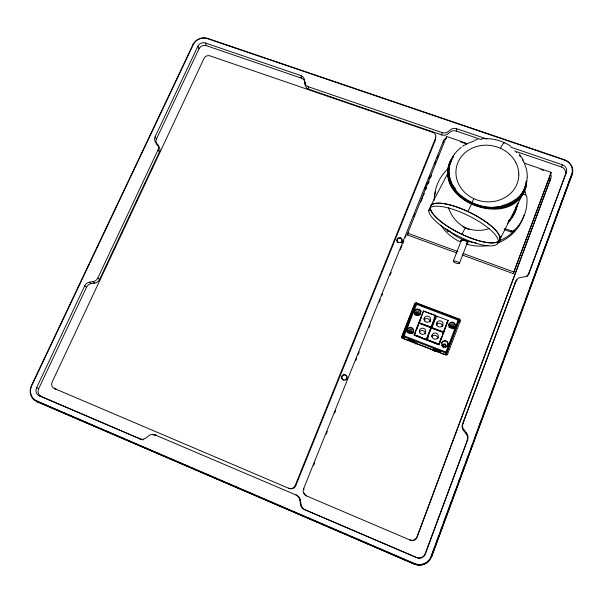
<?xml version="1.0" encoding="UTF-8"?>
<svg xmlns="http://www.w3.org/2000/svg" width="603" height="603" viewBox="0 0 603 603"><rect width="100%" height="100%" fill="white"/><g stroke="black" fill="none" stroke-linecap="round" stroke-linejoin="round"><path stroke-width="0.9" d="M526.713 181.164L526.562 183.983M453.207 157.262C439.029 175.857 457.421 199.977 476.694 205.321C495.643 212.919 525.884 205.065 526.268 181.202M518.814 174.9L518.731 172.548M526.208 184.925L526.231 181.382M527.263 176.996L527.188 174.003A40.235 33.602 17.9 0 0 524.693 164.144M400.475 238.479L400.505 237.786M448.986 169.729L449.016 172.812M447.75 170.528L447.758 173.491M456.893 253.026L407.59 235.004L407.711 233.233L446.574 136.459L466.971 143.461M447.765 170.325L448.119 167.491M207.718 38.419L207.387 38.63A10.786 9.656 -20.7 0 0 193.352 44.501L31.748 385.709A12.037 11.042 -53.4 0 0 36.806 400.935L36.753 401.583L414.321 564.099A13.967 13.304 67.3 0 0 431.65 556.637L572.209 174.433A12.497 11.427 11.4 0 0 564.348 159.674L207.718 38.419A11.351 10.161 -20.7 0 0 192.952 44.599L31.431 385.566A12.663 11.623 -53.4 0 0 36.753 401.583L38.698 402.254A12.595 11.563 -53.5 0 1 37.167 401.44M403.701 338.6A0.942 0.92 14.3 0 1 403.158 337.401L403.309 335.592L415.753 304.01L458.989 320.434A0.965 0.927 18.8 0 0 458.416 319.243L416.907 303.535L404.138 335.954L403.701 338.6L444.999 354.556A0.957 0.927 24.6 0 0 446.22 354.036L458.989 320.434L446.22 354.036M407.229 329.931L407.296 329.298M435.283 140.363L435.57 138.079A4.809 4.447 -0.9 0 0 432.743 132.358L210.01 55.86A4.56 4.1 -20.7 0 0 204.063 58.348L52.122 382.083A5.058 4.658 -52.8 0 0 54.285 388.475L289.123 488.453A5.269 5.11 -84.8 0 0 295.817 485.588L435.283 140.363A4.786 4.425 -0.8 0 0 435.23 137.13M414.427 311.623L414.51 310.929M415.437 306.158L415.708 304.055M526.54 184.224L526.05 186.938M447.479 354.511L460.323 320.758A1.281 1.229 18.9 0 0 459.561 319.16L416.334 302.804L416.153 304.161A1.251 1.214 10 0 0 414.547 304.847L401.59 337.778M415.52 313.65L415.723 312.113M413.266 332.253L413.349 331.627M143.167 439.851A6.407 6.053 -59.8 0 1 141.268 439.391L41.381 396.548A6.294 5.781 -53.5 0 1 38.72 388.588L86.538 287.224A6.06 5.6 -42.8 0 1 91.37 283.598L94.739 283.093A6.03 5.57 -41.5 0 0 99.563 279.468L159.38 152.069A5.796 5.299 -28.3 0 0 158.86 146.733L155.619 142.127A5.819 5.306 -27.2 0 1 155.099 136.791L197.942 46.077A5.676 5.08 -20.7 0 1 205.337 42.979L300.852 75.556A5.796 5.284 -14 0 1 304.357 79.626L305.276 85.189A5.774 5.269 -13 0 0 308.781 89.259L441.773 134.921L442.097 132.607A6.015 5.54 0 0 0 448.037 131.68L450.712 129.637A6.038 5.563 1.2 0 1 456.652 128.71L486.892 139.022M414.08 334.71L418.565 323.351M417.608 313.628L417.683 313.108M443.258 142.316L443.476 140.801A4.839 4.47 1 0 1 446.499 138.117M418.912 314.947L419.138 313.409M446.228 138.773L446.574 136.459M418.814 322.59L423.268 311.299M420.442 313.907L420.547 313.228M419.371 331.642L419.62 330.127M423.675 311.125L435.6 315.437L431.326 327.369M449.341 166.322L449.378 166.096A41.697 34.303 11.2 0 1 449.687 164.596L450.26 162.486M452.793 157.089C425.537 200.166 514.623 233.406 526.012 185.837M441.773 134.921A5.977 5.51 0.1 0 0 447.682 134.002L450.343 131.967A6 5.533 1.3 0 1 456.245 131.047L456.652 128.71M452.348 158.679L452.657 156.968L452.454 157.33A41.411 34.085 12.1 0 0 450.32 162.335M424.052 319.628L424.339 318.015M448.157 167.295L448.836 164.619M425.288 333.919L425.582 332.411M445.655 228.906A46.145 43.122 7.4 0 0 448.293 231.552L448.519 230.467A3.158 2.985 6.4 0 1 448.195 230.112M426.163 339.888L414.261 335.117L426.298 339.904L431.1 327.942L443.612 332.69M429.954 321.881L430.293 320.283M430.338 329.11L430.798 327.037M431.808 336.421L432.163 334.936M436.858 322.786L436.278 325.153A3.166 3.06 17.7 0 1 442.376 326.532M525.997 187.156L525.198 189.726M465.305 227.926L465.403 227.572C457.195 223.668 451.21 216.04 448.368 207.522M449.559 165.637L450.117 163.88M437.755 338.705L438.155 337.235A3.211 3.113 19.3 0 0 434.627 332.999A3.211 3.113 19.3 0 0 432.69 338.027A3.211 3.113 19.3 0 0 438.155 337.235M524.949 187.216L523.434 191.234M442.406 326.622L442.836 325.062A3.203 3.098 17.3 0 0 439.316 320.856A3.203 3.098 17.3 0 0 437.386 325.854A3.203 3.098 17.3 0 0 442.836 325.062M571.011 176.37A12.399 11.344 11.5 0 1 570.755 177.176L572.209 174.433L571.727 174.018A11.879 10.862 11.4 0 0 564.257 159.991L564.348 159.674M443.454 332.404L443.891 332.17L431.416 327.979M448.285 320.608L448.142 320.201L443.838 332.351M441.901 342.602L441.72 343.19A3.279 3.173 22.3 0 1 446.748 341.871A3.279 3.173 22.3 0 1 446.702 346.981M448.813 324.7L449.016 324.045M451.692 326.592L451.851 326.11M414.284 335.049L418.897 323.216L430.813 327.768M448.896 164.431L449.861 161.943M419.017 322.922L423.675 310.982M447.833 345.542L448.037 344.961M444.999 354.556L458.408 319.243M454.911 327.014L455.137 326.374A3.271 3.158 19.1 0 0 451.519 322.077A3.271 3.158 19.1 0 0 449.567 327.188A3.271 3.158 19.1 0 0 455.137 326.374M426.215 339.647L414.163 334.703M431.529 327.7L436.097 315.889L448.052 320.427L443.597 332.019L431.635 327.421L426.713 339.534M459.561 319.16L459.117 320.427A1.266 1.221 19.1 0 1 459.863 322.017M350.878 536.519L414.321 564.099L414.578 563.481A13.281 12.648 67.3 0 0 431.047 556.396L571.727 174.018M431.921 554.564L434.198 548.383M436.15 543.077L438.426 536.896M440.371 531.59L442.647 525.401M443.951 521.866L446.876 513.914M448.18 510.379L451.104 502.427M452.401 498.892L455.325 490.94M458.491 482.34L459.463 479.694M461.74 473.521L464.333 466.458M465.961 462.049L468.554 454.986M470.506 449.695L472.775 443.514M474.719 438.223L476.996 432.042M478.94 426.751L481.217 420.57M483.161 415.279L485.438 409.098M487.382 403.806L489.659 397.626M491.603 392.334L493.88 386.154M495.824 380.862L498.749 372.918M500.045 369.39L502.97 361.446M504.266 357.918L507.183 349.974M508.487 346.446L511.404 338.502M512.708 334.974L515.625 327.03M516.922 323.502L519.846 315.557M521.143 312.03L524.067 304.085M525.364 300.558L528.288 292.613M529.585 289.086L533.158 279.377M533.806 277.614L537.379 267.905M538.027 266.142L541.6 256.433M542.248 254.67L545.821 244.961M546.469 243.197L547.441 240.544M551.918 228.371L554.195 222.198M556.139 216.899L558.416 210.718M560.36 205.427L562.637 199.246M564.581 193.947L566.858 187.774M568.802 182.475L570.43 178.066M571.199 176.34L431.65 556.637L431.047 556.396M304.907 509.58A6.656 6.445 89.2 0 1 300.98 504.289L300.498 500.482A6.641 6.422 -87.5 0 0 296.593 495.221L295.998 495.048A6.686 6.467 -87.4 0 1 299.925 500.347L300.415 504.176A6.701 6.49 89.4 0 0 304.364 509.505L416.537 557.458A6.942 6.61 67.3 0 0 425.138 553.758L467.649 439.534A6.678 6.452 45.2 0 0 466.511 433.029L464.076 430.045A6.663 6.422 42.3 0 1 462.953 423.57L515.882 281.186A6.414 6.045 18.8 0 1 520.706 277.388L524.324 276.86A6.392 6.007 17.5 0 0 529.14 273.061L566.398 172.194A6.256 5.713 11.4 0 0 562.471 164.807L510.899 147.207M526.969 276.641A6.354 5.977 17.6 0 0 528.258 274.614L566.398 172.194M304.364 509.505L416.726 557.7A6.987 6.656 67.3 0 0 425.379 553.969L467.649 439.534M450.17 163.722L450.23 163.556A47.607 33.293 20.5 0 1 451.217 161.227M467.137 440.062A6.641 6.407 45.4 0 0 466.006 433.602L463.586 430.632A6.618 6.384 42.5 0 1 462.463 424.203L515.882 281.186M462.177 254.956L513.243 273.626L551.21 172.383L524.61 163.247M513.243 273.626L551.21 172.383M550.245 173.558A4.997 4.583 10.8 0 1 550.984 177.825L417.11 537.137A5.54 5.299 67.2 0 1 410.221 540.1L410.07 539.979A5.502 5.261 67.2 0 0 416.922 537.032L550.652 178.518M431.281 327.316L419.002 322.989M443.589 332.042L439.142 344.321M518.821 174.9A32.426 28.424 12.8 0 1 517.382 182.973L516.387 185.4A33.082 29.004 12.8 0 1 514.947 188.038L513.387 190.284A32.788 28.74 12.8 0 1 511.344 192.636L509.249 194.573A32.879 28.823 12.8 0 1 506.618 196.54L504.04 198.07A32.223 28.251 12.8 0 1 500.927 199.51L497.972 200.52A32.14 28.183 12.8 0 1 494.475 201.327L491.249 201.741A31.228 27.384 12.9 0 1 487.563 201.847L485.799 201.756A30.957 27.15 12.9 0 1 480.553 200.95L478.812 200.505A30.233 26.524 12.9 0 1 473.837 198.658L471.998 202.616A37.333 26.411 19.5 0 0 480.033 205.472M439.775 341.502L441.419 337.213M442.738 333.776L447.69 320.902M439.203 344.381L443.665 332.75M426.329 339.466L435.57 315.497M427.278 339.647L428.59 336.263M432.313 326.653L436.225 316.552M459.411 263.39L467.581 242.248M525.123 189.915L522.582 194.799M453.283 261.137L461.476 240.032M414.645 334.786L415.309 333.082M416.643 329.668L418.301 325.409M418.972 323.705L421.301 317.736M403.158 337.401L403.844 335.66M405.208 332.193L406.234 329.592M407.598 326.117L409.301 321.776M410.666 318.309L411.691 315.701M413.055 312.233L414.073 309.625M499.284 242.406L500.053 240.469M410.221 540.1L306.362 495.854A5.329 5.171 90 0 1 303.558 488.897L443.476 140.801M313.583 465.516L314.638 462.893M326.223 434.054L327.278 431.431M334.65 413.085L335.705 410.462M355.717 360.654L356.772 358.031M358.174 354.541L359.23 351.918M369.059 327.452L370.114 324.829M379.242 302.111L380.297 299.487M381.699 295.99L382.754 293.375M390.126 275.021L391.181 272.398M400.309 249.68L402.065 245.308M402.766 243.567L403.822 240.944M405.224 237.446L406.279 234.823M413.65 216.477L414.706 213.854M424.542 189.387L425.59 186.764M426.291 185.015L427.346 182.392M428.756 178.903L429.803 176.28M434.718 164.046L435.773 161.423M437.175 157.926L438.23 155.31M407.59 235.004L408.638 232.396M420.819 202.058L422.56 197.724M423.253 195.99L424.301 193.39M425.688 189.922L426.736 187.322M428.13 183.855L429.17 181.254M430.565 177.787L431.605 175.179M289.123 488.453L288.475 488.242A5.299 5.148 -84.6 0 0 295.221 485.355L435.57 138.079M514.238 213.349L514.66 212.316M518.881 197.535A47.185 32.961 18.7 0 0 522.545 192.824L524.075 189.5A41.17 34.363 20.2 0 0 527.165 177.229M523.623 193.299L523.969 192.478M504.191 229.562L510.643 231.869L511.11 230.776A3.203 2.992 12.4 0 0 514.502 230.082A46.325 43.265 7.3 0 0 526.879 197.219A3.181 2.947 10.8 0 0 524.761 194.603L522.341 193.759M426.6 339.557L426.193 339.715M513.078 231.808L513.552 230.715M498.462 241.11A46.145 43.122 7.4 0 0 514.027 231.183L514.502 230.082M449.944 161.762L451.263 159.305M141.268 439.391L39.233 395.779A6.339 5.811 -53.4 0 1 36.564 387.767L84.714 285.807A6.098 5.631 -42.7 0 1 89.583 282.166L92.968 281.654A6.068 5.6 -41.5 0 0 97.822 278.006L158.039 149.906A5.826 5.321 -28.3 0 0 157.519 144.547L155.619 142.127M156.968 144.328A5.781 5.276 -27.3 0 1 156.448 139.014L199.02 48.768A5.646 5.058 -20.7 0 1 206.377 45.692L301.349 78.134A5.759 5.254 -14 0 1 304.839 82.181L305.276 85.189M565.312 174.32A6.211 5.683 11.4 0 0 561.416 166.971L562.471 164.807M498.342 242.059L499.864 239.052M499.729 239.76L518.49 202.578M461.928 234.318L465.403 227.572C472.775 230.964 481.42 231.22 489.071 228.62M467.807 211.495L471.478 204.357M524.075 189.5L523.984 189.689A40.891 34.024 18.6 0 1 522.809 191.686M430.776 205.857L447.652 173.679M428.816 210.884L430.354 207.952M523.072 191.942L523.103 191.875A47.494 33.263 19.4 0 0 523.434 191.234M528.258 274.614L529.14 273.061M452.77 156.765L454.458 154.149M522.831 191.694L520.788 194.55M522.5 194.912L520.788 197.151M462.463 424.203L462.953 423.57M453.237 156.524L453.727 155.936M463.586 430.632L464.076 430.045M520.675 197.279L518.618 199.405M466.006 433.602L466.511 433.029M518.753 197.784L516.718 199.638M518.482 199.533L516.085 201.5M517.442 198.086L515.399 199.789M515.927 201.621L513.221 203.377M462.674 146.243L463.428 145.745M513.944 201.666L508.193 204.605M463.617 145.624L463.993 145.391M513.01 203.497L510.002 205.02M505.925 206.55L502.736 207.402M192.952 44.599L193.352 44.501M474.116 140.295L477.712 139.421M498.236 208.156L494.679 208.419M496.261 207.176L502.525 206.022A39.813 37.341 7.2 0 1 499.631 206.837M495.945 207.206L492.9 207.379M481.428 138.863C491.716 137.823 502.307 140.484 510.869 146.288M494.528 208.427L494.498 208.427A39.466 27.844 19.5 0 1 490.133 208.397L486.576 208.035M492.606 207.379L490.88 207.334M490.684 207.319L488.151 207.123M487.865 207.093L485.521 206.776A36.632 25.914 19.4 0 1 482.634 206.226M423.374 311.088L435.502 315.663M418.889 322.575L431.039 327.188M486.448 208.012L486.387 208.005A37.763 26.66 19.5 0 1 482.136 207.274L478.684 206.362M300.415 504.176L300.98 504.289M482.196 206.12L480.011 205.563M299.925 500.347L300.498 500.482M95.108 426.525L95.839 426.766M207.387 38.63L564.257 159.991M456.245 131.047L481.202 139.572M516.854 151.752L561.416 166.971M304.794 82.649A5.804 5.299 -13 0 0 308.314 86.734L442.097 132.607M460.3 141.826L466.496 143.951M540.793 169.466L543.446 170.378M504.628 228.462L511.11 230.776M39.233 395.779L41.381 396.548M426.871 339.579L438.916 344.207M407.711 233.233L457.798 251.519M463.074 253.448L514.035 272.059M139.708 438.871A6.452 6.09 -59.7 0 0 145.873 438.004L148.798 435.743A6.475 6.12 -61.2 0 1 154.971 434.869L156.441 435.419A6.429 6.083 -61.3 0 0 153.049 435.049M422.816 306.023L425.718 307.115A2.834 0.603 21.3 0 0 421.768 305.985M449.401 316.085L452.325 317.193M434.801 316.01L437.379 316.99M434.092 317.464L435.788 318.105M434.303 318.196L435.999 318.836M36.564 387.767L38.72 388.588M303.558 488.897L304.108 489.108A5.291 5.141 89.8 0 0 303.972 489.478M416.364 335.449L422.401 337.77M424.128 338.434L438.78 344.079M295.221 485.355L295.817 485.588M54.285 388.475L56.343 389.297A5.028 4.636 -52.9 0 1 54.692 388.053M154.971 434.869L296.593 495.221M36.806 400.935L414.578 563.481M39.564 402.548L94.98 426.396M102.676 429.705L341.592 532.524M39.557 402.616L414.163 563.843A13.884 13.221 67.3 0 0 429.449 559.953M473.837 198.658A30.24 26.532 12.9 0 1 468.644 195.651L466.428 193.947A30.866 27.075 12.9 0 1 464.031 191.709L462.245 189.696A31.288 27.444 12.9 0 1 460.488 187.284L459.154 185.031A32.072 28.122 13 0 1 457.149 180.267L456.561 178.089A32.291 28.311 13 0 1 456.117 175.473L455.943 173.272A32.818 28.771 13 0 1 456.192 168.712L456.622 166.503A32.961 28.899 13 0 1 458.024 162.282L458.921 160.428A32.833 28.786 13 0 1 460.172 158.318L461.363 156.652A32.404 28.401 13 0 1 467.634 150.742L469.488 149.567A31.793 27.866 12.9 0 1 477.433 146.28L479.543 145.813A30.949 27.12 12.9 0 1 488.113 145.255L490.277 145.459A31.288 27.421 12.9 0 1 492.372 145.783A31.13 27.286 12.9 0 1 500.445 148.308L501.673 148.881A30.987 27.15 12.9 0 1 509.324 154.082M465.184 200.166L467.951 201.847A36.647 25.884 19.5 0 0 471.463 203.663M84.714 285.807L86.538 287.224M462.448 196.812L460.684 195.372M89.583 282.166L91.37 283.598M92.968 281.654L94.739 283.093M419.718 310.025L421.075 311.133M97.822 278.006L99.563 279.468M509.573 154.308L511.118 155.838A30.911 27.09 12.9 0 1 515.746 162.343M458.989 195.327L461.694 197.648A37.25 26.298 19.5 0 0 464.981 200.053M458.499 193.329L456.863 191.588M456.162 192.425L454.074 189.855M456.75 191.453L455.687 190.179M455.567 190.028L455.295 189.681A40.002 28.017 19.7 0 1 451.459 183.365M519.198 153.855L523.223 159.855M452.612 185.581L452.273 184.963A39.873 37.032 2.9 0 1 451.202 182.31A40.054 32.848 13.9 0 0 451.572 183.222L452.898 185.89M158.039 149.906L159.38 152.069M157.519 144.547L158.86 146.733M155.099 136.791L156.448 139.014M523.268 160.971L523.487 161.385M515.844 162.531L516.809 164.611A31.665 27.753 12.9 0 1 518.708 172.36M523.706 161.8L524.067 162.531M451.436 183.365L449.408 177.531L448.753 171.719A46.356 32.396 20.2 0 1 449.529 165.795M524.316 163.059L524.61 163.722M450.343 183.568L451.798 186.395A40.733 28.71 19.5 0 0 453.901 189.674M197.942 46.077L199.02 48.768M205.337 42.979L206.377 45.692M448.202 176.965L448.949 179.92A43.182 30.399 19.6 0 0 450.2 183.342M300.852 75.556L301.349 78.134M304.357 79.626L304.839 82.181M448.165 176.754L447.773 173.732M308.314 86.734L308.781 89.259M515.083 282.686A6.377 6.007 19 0 1 517.125 280.018M571.652 174.697A12.429 11.374 11.4 0 1 571.463 175.526M397.957 242.738A2.593 2.472 0.2 0 1 397.641 239.112A2.593 2.472 0.2 0 1 401.462 239.12A2.593 2.472 0.2 0 1 401.131 242.745M450.147 327.03A1.327 1.281 19.5 0 1 452.551 327.761M450.124 326.879A1.334 1.289 19.4 0 1 451.805 326.087A1.334 1.289 19.4 0 1 452.649 327.738M415.851 315.037A1.312 1.274 11.9 0 1 417.472 313.583A1.312 1.274 11.9 0 1 418.15 315.64M434.853 350.147A1.334 1.296 22.7 0 1 434.816 351.248M433.06 349.454A1.334 1.296 22.7 0 0 432.449 350.034A1.334 1.296 22.6 0 1 433.836 348.911M434.823 349.461A1.334 1.296 22.6 0 1 434.567 351.255M38.78 402.171A12.565 11.532 -53.5 0 1 37.326 401.236M420.962 564.702A13.846 13.191 67.3 0 1 415.037 564.091M428.695 560.617A13.846 13.191 67.3 0 1 428.002 561.333M347.034 378.149A2.661 2.653 -5.6 0 1 345.15 380.176M343.8 380.207A2.661 2.653 -5.6 0 1 341.773 377.365A2.661 2.653 -5.6 0 1 344.336 374.976A2.661 2.653 -5.6 0 1 347.049 377.184M442.904 345.873A1.334 1.296 22.7 0 1 444.81 344.984A1.334 1.296 22.7 0 1 445.18 347.042M443.265 347.019A1.334 1.296 22.7 0 1 442.911 346.348M408.781 332.539A1.319 1.281 14.4 0 1 411.336 333.127M415.964 342.851A1.327 1.289 18 0 1 415.882 344.027M414.186 342.165A1.327 1.289 18 0 0 413.537 342.821A1.327 1.296 17.8 0 1 414.253 341.713M408.766 332.532A1.319 1.289 14.3 0 1 410.417 331.258A1.319 1.289 14.3 0 1 411.208 333.18M416.032 342.398A1.327 1.296 17.8 0 1 415.776 343.808M550.245 178.239A4.96 4.56 10.9 0 1 549.989 179.92M306.543 495.854A5.291 5.141 89.8 0 1 304.04 492.975M416.334 302.804A1.259 1.214 9.8 0 0 414.713 303.49L401.673 336.625A1.266 1.236 13.8 0 0 402.405 338.23L445.873 355.031A1.289 1.251 24.7 0 0 447.524 354.33M419.439 332.004A3.158 3.068 16.8 0 1 425.334 333.798M415.573 315.03A1.817 1.764 11.8 0 1 416.304 312.761A1.817 1.764 11.8 0 1 418.701 313.304A1.817 1.764 11.8 0 1 418.376 315.671M414.751 314.464A3.219 3.121 11.6 0 1 415.49 310.251A3.219 3.121 11.6 0 1 419.869 310.756A3.219 3.121 11.6 0 1 419.673 315.037M443.107 347.072A3.279 3.173 22.3 0 1 442.904 346.936M441.946 345.896A3.279 3.173 22.3 0 1 441.667 345.248M407.432 332.607A3.234 3.151 14 0 1 408.63 328.341A3.234 3.151 14 0 1 413.017 329.517A3.234 3.151 14 0 1 411.932 333.806M457.979 321.346A0.95 0.92 19.1 0 1 458.295 322.401M415.497 306.038A0.935 0.904 10.3 0 1 415.776 305.736M449.717 326.532A1.839 1.779 19.4 0 1 453.185 327.715M443.19 347.057A1.847 1.794 22.6 0 1 442.971 344.471A1.847 1.794 22.6 0 1 445.617 344.403A1.847 1.794 22.6 0 1 445.647 346.996M408.337 331.967A1.824 1.779 14.3 0 1 411.902 332.517M448.617 325.824A3.264 3.143 19.2 0 1 451.549 322.711A3.264 3.143 19.2 0 1 455.061 325.356A3.264 3.143 19.2 0 1 452.725 328.921M449.31 327.761A3.264 3.143 19.2 0 1 448.934 327.165M431.823 336.76A3.173 3.075 19.7 0 1 437.748 338.562M424.218 319.846A3.151 3.053 14.9 0 1 429.984 321.814M421.12 311.434A2.842 0.588 21.3 0 1 420.653 310.274M448.888 316.055A2.864 0.603 20.9 0 1 452.755 317.517M523.992 215.143A45.836 42.851 7.5 0 1 497.739 243.024M488.023 245.609A45.836 42.851 7.5 0 1 466.277 244.049M459.999 241.645A45.836 42.851 7.5 0 1 440.853 225.236M434.047 200.505A45.836 42.851 7.5 0 1 435.592 191.324M525.13 191.347A46.145 43.122 7.4 0 1 525.899 194.867M475.948 242.903A46.325 43.265 7.3 0 1 448.519 230.467M434.492 197.972A46.325 43.265 7.3 0 1 447.343 169.398A3.105 2.894 2.5 0 1 448.323 168.765M514.027 231.183A3.188 2.985 12.4 0 1 510.643 231.869M517.208 204.779A36.715 34.281 7.2 0 1 509.414 220.54M516.266 207.907A36.549 34.137 7.3 0 1 507.289 223.532M500.844 236.112A2.864 2.691 11.9 0 1 499.593 238.637M448.293 231.552A3.143 2.97 6.4 0 1 447.336 229.494M461.137 241.494A3.859 1.108 15.4 0 1 462.388 240.22A3.859 1.108 15.4 0 1 467.536 241.909A3.859 1.108 15.4 0 1 466.172 243.145M467.174 242.112A3.241 0.912 28.1 0 1 467.34 242.768M462.064 240.589A3.241 0.912 28.1 0 1 461.702 240.122M461.823 240.167A3.249 0.935 12.1 0 1 466.044 240.68A3.249 0.935 12.1 0 1 467.378 242.18M517.419 204.801A36.836 34.379 7.2 0 1 508.45 220.984M469.051 229.449A36.836 34.379 7.2 0 1 462.916 226.698M516.831 206.249A36.647 34.22 7.2 0 1 508.894 221.015M521.09 197.06A74.757 68.425 33.7 0 1 515.279 207.937M472.059 202.518A37.265 26.321 19.6 0 1 462.689 196.857M508.095 204.5A41.208 28.74 19.2 0 1 493.548 207.259M515.022 199.691A41.034 33.504 16.9 0 1 502.299 205.548M500.445 148.308A13.507 0.867 -64.2 0 1 504.048 143.19M514.804 150.712A39.052 32.796 16 0 1 516.839 152.634M519.341 155.423A39.052 32.796 16 0 1 520.487 156.901M522.304 159.614A39.052 32.796 16 0 1 523.11 161.024M525.62 183.538A46.552 32.562 19.4 0 1 524.979 187.036M454.481 154.164A41.283 34.017 12.4 0 1 461.25 147.32M464.634 145.119A40.333 33.429 13.5 0 1 473.83 141.253M451.391 182.272A41.057 33.625 14.1 0 1 449.114 172.82M449.092 169.451A41.532 34.122 14.1 0 1 449.378 166.33M455.808 189.402A39.579 32.238 15.2 0 1 453.388 185.724M460.722 195.349A36.105 25.507 19.7 0 1 458.657 193.435M520.698 194.709A41.532 34.763 20.9 0 1 517.487 198.131M516.643 199.585A45.836 31.951 18.8 0 1 513.854 201.59M451.918 159.614A47.75 33.451 20 0 0 448.934 167.204C447.418 175.247 450.117 183.531 455.016 189.93A36.399 25.62 19.6 0 0 462.388 197.241L466.775 200.249A36.919 25.974 19.6 0 0 493.54 207.771C502.389 207.583 511.374 204.862 518.052 198.877A47.486 33.293 19.1 0 0 525.356 186.455M478.518 206.316A36.738 25.929 19.6 0 1 471.471 203.648M502.487 207.485A41.72 29.404 19.5 0 1 498.251 208.186M509.799 205.148A44.14 31.092 19.4 0 1 505.955 206.588M458.966 195.342A38.652 27.271 19.5 0 1 456.139 192.432M403.859 336.783L445.564 352.906A0.965 0.942 24.2 0 0 446.8 352.378L403.332 335.562A0.95 0.927 13.8 0 0 403.859 336.798M426.796 339.941L438.743 344.728L426.796 339.941M409.791 339.308L408.284 339.233L412.573 341.404L414.095 341.479L409.791 339.308M436.512 349.627L434.914 349.521L439.18 351.677L440.785 351.79L436.512 349.627M398.191 242.202A2.6 2.48 0.1 0 0 402.171 240.198A2.6 2.48 0.1 0 0 398.364 237.906A2.6 2.48 0.1 0 0 398.191 242.202M416.296 315.203A1.319 1.274 11.8 0 0 418.49 314.638A1.319 1.274 11.8 0 0 416.861 313.063A1.319 1.274 11.8 0 0 416.296 315.203M343.197 379.679A2.668 2.653 -5.9 0 0 346.966 377.011A2.668 2.653 -5.9 0 0 342.768 375.104A2.668 2.653 -5.9 0 0 343.197 379.679M443.295 346.454A1.342 1.296 22.6 0 0 445.587 346.212A1.342 1.296 22.6 0 0 444.177 344.388A1.342 1.296 22.6 0 0 443.295 346.454M420.291 333.376A3.196 3.105 16.3 0 0 425.658 332.2A3.196 3.105 16.3 0 0 421.851 328.236A3.196 3.105 16.3 0 0 420.291 333.376M416.198 314.065A1.832 1.771 11.6 0 0 419.213 313.168A1.832 1.771 11.6 0 0 416.877 311.065A1.832 1.771 11.6 0 0 416.198 314.065M415.354 314.374A3.234 3.128 11.5 0 0 420.675 312.791A3.234 3.128 11.5 0 0 416.545 309.083A3.234 3.128 11.5 0 0 415.354 314.374M442.3 345.579A3.286 3.181 22.2 0 0 447.946 345.172A3.286 3.181 22.2 0 0 444.652 340.597A3.286 3.181 22.2 0 0 442.3 345.579M407.967 332.607A3.241 3.158 13.8 0 0 413.424 331.409A3.241 3.158 13.8 0 0 409.573 327.376A3.241 3.158 13.8 0 0 407.967 332.607M409.55 340.16A2.857 0.505 21.6 0 0 413.831 341.434A2.857 0.505 21.6 0 0 410.183 339.474A2.857 0.505 21.6 0 0 409.55 340.16M408.909 332.306A1.839 1.794 14 0 0 412.007 331.627A1.839 1.794 14 0 0 409.821 329.344A1.839 1.794 14 0 0 408.909 332.306M436.293 350.509A2.887 0.505 21.3 0 0 440.537 351.715A2.887 0.505 21.3 0 0 436.723 349.74A2.887 0.505 21.3 0 0 436.293 350.509M450.441 326.977A1.854 1.786 19.2 0 0 453.599 326.517A1.854 1.786 19.2 0 0 451.549 324.082A1.854 1.786 19.2 0 0 450.441 326.977M425.017 321.248A3.188 3.083 14.5 0 0 430.369 320.072A3.188 3.083 14.5 0 0 426.57 316.138A3.188 3.083 14.5 0 0 425.017 321.248M454.436 262.32A3.264 0.867 20.6 0 0 459.38 263.443A3.264 0.867 20.6 0 0 455.22 261.016A3.264 0.867 20.6 0 0 454.436 262.32M443.137 223.276A38.426 11.563 26.2 0 0 499.548 240.145A38.426 11.563 26.2 0 0 452.74 205.683A38.426 11.563 26.2 0 0 443.137 223.276M440.363 225.16A38.388 11.419 26.3 0 0 497.656 243.597A38.388 11.419 26.3 0 0 452.808 209.286A38.388 11.419 26.3 0 0 440.363 225.16M441.856 222.288A38.358 11.54 26.2 0 0 499.171 240.597A38.358 11.54 26.2 0 0 454.391 206.226A38.358 11.54 26.2 0 0 441.856 222.288"/></g></svg>
